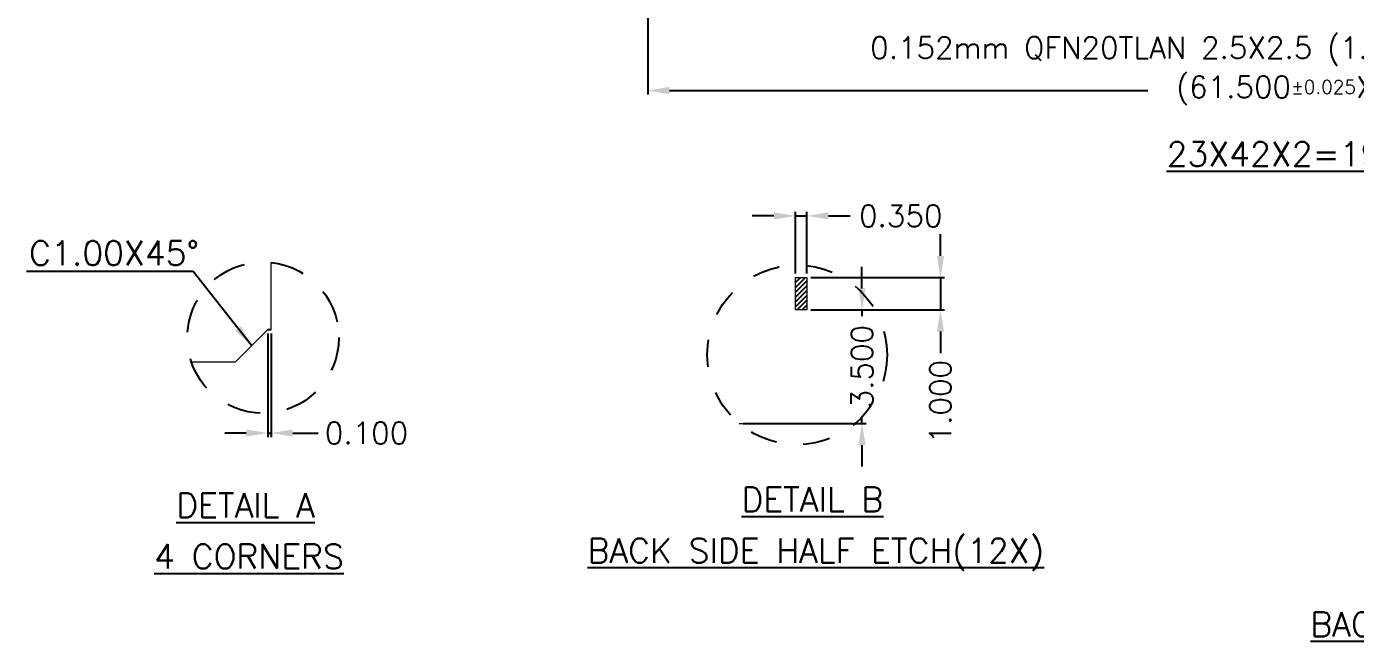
# Model space of a CAD drawing. Header units: millimetres. Extents: x 391.1 to 402, y 88.4 to 94.9.
# Drawn here: x 391.297 to 396.213, y 88.384 to 90.671 of the extents above; entities that cross this region are included whole.
import ezdxf
from ezdxf.enums import TextEntityAlignment as Align

# ---------------------------------------------------------------- set-up
doc = ezdxf.new("R2010")
doc.units = ezdxf.units.MM
doc.header["$LTSCALE"] = 0.5
doc.header["$PDMODE"] = 98
doc.linetypes.add('HIDDEN', pattern=[0.375, 0.25, -0.125])
doc.layers.add('BORDER', color=7, linetype='Continuous')
doc.layers.add('DIM', color=3, linetype='Continuous')
doc.styles.add('SIMPLEX', font='simplex.shx', dxfattribs={"bigfont": 'AllInOneBig.shx'})
doc.dimstyles.new('SHEET1', dxfattribs={"dimtxt": 0.08, "dimasz": 0.08, "dimexe": 0.015, "dimexo": 0.015, "dimgap": 0.027, "dimtad": 1, "dimdec": 3, "dimlfac": 33.333333, "dimrnd": 0.0005, "dimzin": 1, "dimtxsty": 'SIMPLEX', "dimcen": 0.1905, "dimclrd": 256, "dimclre": 256, "dimclrt": 256, "dimazin": 3, "dimtp": 0.03, "dimtm": 0.05, "dimtfac": 0.8, "dimtdec": 3, "dimtmove": 0, "dimatfit": 3, "dimfxl": 0.05, "dimtzin": 4, "dimlwd": -1, "dimlwe": -1})

# ---------------------------------------------------------------- blocks, each defined once
blk = doc.blocks.new('*D90')
at = {"ltscale": 0.1, "transparency": 16777216}
for p, q in [((392.1898, 89.5346), (392.1898, 89.1513)), ((392.2018, 89.5346), (392.2018, 89.1513)), ((392.1098, 89.1663), (392.0298, 89.1663)), ((392.1898, 89.1663), (392.2018, 89.1663)), ((392.2818, 89.1663), (392.3753, 89.1663))]:
    blk.add_line(p, q, dxfattribs=at)
for points in [[(392.1098, 89.1797), (392.1098, 89.153), (392.1898, 89.1663)], [(392.2818, 89.1797), (392.2818, 89.153), (392.2018, 89.1663)]]:
    blk.add_solid(points, dxfattribs=at)
at = {"layer": 'Defpoints', "color": 0, "ltscale": 0.1, "transparency": 16777216}
for p in [(392.1898, 89.5496), (392.2018, 89.5496), (392.2018, 89.1663)]:
    blk.add_point(p, dxfattribs=at)
at = {"ltscale": 0.1, "transparency": 16777216, "insert": (392.5547, 89.1663), "char_height": 0.08, "attachment_point": 5, "style": 'SIMPLEX'}
blk.add_mtext('\\A1;0.100', dxfattribs=at)
blk = doc.blocks.new('*D91')
at = {"ltscale": 0.1, "transparency": 16777216}
for p, q in [((394.6778, 89.822), (394.6778, 89.902)), ((394.1986, 89.742), (394.6928, 89.742)), ((394.6778, 89.742), (394.6778, 89.622)), ((394.1986, 89.622), (394.6928, 89.622)), ((394.6778, 89.542), (394.6778, 89.462))]:
    blk.add_line(p, q, dxfattribs=at)
for points in [[(394.6645, 89.822), (394.6911, 89.822), (394.6778, 89.742)], [(394.6645, 89.542), (394.6911, 89.542), (394.6778, 89.622)]]:
    blk.add_solid(points, dxfattribs=at)
at = {"layer": 'Defpoints', "color": 0, "ltscale": 0.1, "transparency": 16777216}
for p in [(394.1836, 89.742), (394.6778, 89.742), (394.1836, 89.622)]:
    blk.add_point(p, dxfattribs=at)
at = {"ltscale": 0.1, "transparency": 16777216, "insert": (394.6778, 89.2826), "char_height": 0.08, "attachment_point": 5, "rotation": 90, "style": 'SIMPLEX'}
blk.add_mtext('\\A1;1.000', dxfattribs=at)
blk = doc.blocks.new('*D93')
at = {"ltscale": 0.1, "transparency": 16777216}
for p, q in [((394.0616, 89.9702), (393.9816, 89.9702)), ((394.1416, 89.757), (394.1416, 89.9852)), ((394.1416, 89.9702), (394.1836, 89.9702)), ((394.1836, 89.757), (394.1836, 89.9852)), ((394.2636, 89.9702), (394.3439, 89.9702))]:
    blk.add_line(p, q, dxfattribs=at)
for points in [[(394.0616, 89.9836), (394.0616, 89.9569), (394.1416, 89.9702)], [(394.2636, 89.9836), (394.2636, 89.9569), (394.1836, 89.9702)]]:
    blk.add_solid(points, dxfattribs=at)
at = {"layer": 'Defpoints', "color": 0, "ltscale": 0.1, "transparency": 16777216}
for p in [(394.1416, 89.9702), (394.1416, 89.742), (394.1836, 89.742)]:
    blk.add_point(p, dxfattribs=at)
at = {"ltscale": 0.1, "transparency": 16777216, "insert": (394.5309, 89.9702), "char_height": 0.08, "attachment_point": 5, "style": 'SIMPLEX'}
blk.add_mtext('\\A1;0.350', dxfattribs=at)
blk = doc.blocks.new('*D94')
at = {"ltscale": 0.1, "transparency": 16777216}
for p, q in [((394.3875, 89.702), (394.3875, 89.782)), ((394.1986, 89.622), (394.4025, 89.622)), ((394.3875, 89.622), (394.3875, 89.599)), ((393.9478, 89.202), (394.4025, 89.202)), ((394.3875, 89.202), (394.3875, 89.225)), ((394.3875, 89.122), (394.3875, 89.042))]:
    blk.add_line(p, q, dxfattribs=at)
for points in [[(394.3742, 89.702), (394.4008, 89.702), (394.3875, 89.622)], [(394.3742, 89.122), (394.4008, 89.122), (394.3875, 89.202)]]:
    blk.add_solid(points, dxfattribs=at)
at = {"layer": 'Defpoints', "color": 0, "ltscale": 0.1, "transparency": 16777216}
for p in [(394.1836, 89.622), (394.3875, 89.622), (393.9328, 89.202)]:
    blk.add_point(p, dxfattribs=at)
at = {"ltscale": 0.1, "transparency": 16777216, "insert": (394.3875, 89.412), "char_height": 0.08, "attachment_point": 5, "rotation": 90, "style": 'SIMPLEX'}
blk.add_mtext('\\A1;3.500', dxfattribs=at)
blk = doc.blocks.new('*D88')
at = {"ltscale": 0.1, "transparency": 16777216}
blk.add_line((399.3853, 89.5741), (399.85, 89.5741), dxfattribs=at)
at = {"layer": 'Defpoints', "color": 0, "ltscale": 0.1, "transparency": 16777216}
for p in [(395.6149, 90.5418), (399.3703, 89.5741), (399.85, 89.5741)]:
    blk.add_point(p, dxfattribs=at)
at = {"ltscale": 0.1, "transparency": 16777216, "insert": (400.0751, 89.5741), "char_height": 0.08, "attachment_point": 5, "style": 'SIMPLEX'}
blk.add_mtext('\\A1;32.258', dxfattribs=at)
blk = doc.blocks.new('*D89')
at = {"ltscale": 0.1, "transparency": 16777216}
blk.add_line((396.9704, 89.2087), (397.4351, 89.2087), dxfattribs=at)
at = {"layer": 'Defpoints', "color": 0, "ltscale": 0.1, "transparency": 16777216}
for p in [(393.1999, 90.1764), (396.9554, 89.2087), (397.4351, 89.2087)]:
    blk.add_point(p, dxfattribs=at)
at = {"ltscale": 0.1, "transparency": 16777216, "insert": (397.6602, 89.2087), "char_height": 0.08, "attachment_point": 5, "style": 'SIMPLEX'}
blk.add_mtext('\\A1;32.258', dxfattribs=at)
blk = doc.blocks.new('*D139')
at = {"layer": 'Defpoints', "color": 0, "ltscale": 0.1, "transparency": 16777216}
for p in [(393.5948, 91.5331), (399.1298, 91.5331), (399.1298, 90.4342)]:
    blk.add_point(p, dxfattribs=at)
at = {"layer": 'DIM', "ltscale": 0.1, "transparency": 16777216}
for p, q in [((393.5948, 91.5181), (393.5948, 90.4192)), ((399.1298, 91.5181), (399.1298, 90.4192)), ((393.6748, 90.4342), (395.4453, 90.4342)), ((399.0498, 90.4342), (397.2793, 90.4342))]:
    blk.add_line(p, q, dxfattribs=at)
for points in [[(393.6748, 90.4475), (393.6748, 90.4208), (393.5948, 90.4342)], [(399.0498, 90.4475), (399.0498, 90.4208), (399.1298, 90.4342)]]:
    blk.add_solid(points, dxfattribs=at)
at = {"layer": 'DIM', "ltscale": 0.1, "transparency": 16777216, "insert": (396.3623, 90.4342), "char_height": 0.08, "attachment_point": 5, "style": 'SIMPLEX'}
blk.add_mtext('\\A1;(61.500{\\H0.05;%%p0.025}X3=)184.500\\H0.05;%%p0.050', dxfattribs=at)

msp = doc.modelspace()

# ---------------------------------------------------------------- hatches: boundary and pattern name
at = {"ltscale": 0.1}
h = msp.add_hatch(dxfattribs=at)
h.set_pattern_fill('ANSI31', color=256, scale=0.004, style=0)
h.set_pattern_definition([(45, (408.627406, 93.882001), (-0.008980256, 0.008980256), [])])
h.paths.add_polyline_path([(394.183606, 89.685001), (394.141606, 89.685001), (394.141606, 89.679544, 0.00912032), (394.183606, 89.656421)])
h.paths.add_polyline_path([(394.183606, 89.742001), (394.141606, 89.742001), (394.141606, 89.713931), (394.183606, 89.713931)])
h.paths.add_polyline_path([(394.183606, 89.713931), (394.141606, 89.713931), (394.141606, 89.685001), (394.183606, 89.685001)])
h.paths.add_polyline_path([(394.141606, 89.679544), (394.141606, 89.622001), (394.183606, 89.622001), (394.183606, 89.656421, -0.00912032)])

# ---------------------------------------------------------------- linework, layer by layer
at = {"lineweight": 0, "ltscale": 0.1}
for p, q in [((392.201825, 89.549632), (392.201825, 89.798088)), ((392.069825, 89.429632), (392.189825, 89.549632)), ((391.906497, 89.429632), (392.069825, 89.429632))]:
    msp.add_line(p, q, dxfattribs=at)
at = {"ltscale": 0.1}
msp.add_line((392.189825, 89.549632), (392.201825, 89.549632), dxfattribs=at)
at = {"linetype": 'HIDDEN', "lineweight": 0}
msp.add_lwpolyline([(394.141606, 89.742001), (394.183606, 89.742001), (394.183606, 89.622001), (394.141606, 89.622001)], close=True, dxfattribs=at)
at = {"lineweight": 0, "ltscale": 0.1}
msp.add_lwpolyline([(393.932813, 89.202001), (394.362719, 89.202001)], dxfattribs=at)
at = {"color": 1, "linetype": 'HIDDEN'}
msp.add_circle((392.17173, 89.519625), 0.280084, dxfattribs=at)
at = {"color": 1, "linetype": 'HIDDEN', "ltscale": 0.5}
msp.add_circle((394.147766, 89.455819), 0.332608, dxfattribs=at)

# ---------------------------------------------------------------- texts
at = {"layer": 'BORDER', "color": 3, "style": 'SIMPLEX'}
msp.add_text('0.152mm QFN20TLAN 2.5X2.5 (1.64X1.64) DAP ASM', height=0.08, dxfattribs=at).set_placement((395.849226, 90.552801), align=Align.CENTER)
at = {"layer": 'BORDER', "color": 0, "style": 'SIMPLEX'}
for s, p in [('%%U23X42X2=1932 UNITS/STRIP (ALL LOGO HALF ETCH)', (397.128717, 90.154052)), ('C1.00X45%%D', (391.620801, 89.787353)), ('%%UDETAIL A', (392.107176, 88.853715)), ('%%UDETAIL B', (394.204189, 88.875354)), ('%%UBACK SIDE HALF ETCH(12X)', (394.216824, 88.686032)), ('%%U4 CORNERS', (392.119812, 88.664393)), ('%%UBACK SIDE HALF ETCH(4X)', (396.852365, 88.413654))]:
    msp.add_text(s, height=0.09000021, dxfattribs=at).set_placement(p, align=Align.CENTER)

# ---------------------------------------------------------------- dimensions: what is measured, and where the dimension line sits
at = {"ltscale": 0.1}
for feature_location, origin, picture, middle in [((399.370299, 89.574089), (395.614873, 90.541814), '*D88', (400.075089, 89.574089)), ((396.95537, 89.208655), (393.199945, 90.17638), '*D89', (397.660161, 89.208655))]:
    dim = msp.add_ordinate_dim(feature_location=feature_location, offset=(0.479695, 0), dtype=0, origin=origin, text='32.258', dimstyle='SHEET1', dxfattribs=at)
    dim.commit()
    dim.dimension.update_dxf_attribs({"geometry": picture, "text_midpoint": middle})
for base, p1, p2, angle, text, picture, middle in [((394.141606, 89.970233), (394.183606, 89.742001), (394.141606, 89.742001), 0, '0.350', '*D93', (394.530929, 89.970233)), ((394.677801, 89.742001), (394.183606, 89.622001), (394.183606, 89.742001), 90, '1.000', '*D91', (394.677801, 89.28262))]:
    dim = msp.add_linear_dim(base=base, p1=p1, p2=p2, angle=angle, text=text, dimstyle='SHEET1', dxfattribs=at)
    dim.commit()
    dim.dimension.update_dxf_attribs({"geometry": picture, "text_midpoint": middle, "dimtype": 160})
dim = msp.add_linear_dim(base=(394.387486, 89.622001), p1=(393.932813, 89.202001), p2=(394.183606, 89.622001), angle=90, text='3.500', dimstyle='SHEET1', dxfattribs=at)
dim.commit()
dim.dimension.update_dxf_attribs({"geometry": '*D94', "text_midpoint": (394.387486, 89.412001)})
dim = msp.add_linear_dim(base=(392.201825, 89.166345), p1=(392.189825, 89.549632), p2=(392.201825, 89.549632), angle=0, text='0.100', dimstyle='SHEET1', override={"dimtol": 0, "dimlim": 0, "dimtp": 0.03, "dimtm": 0.05, "dimtfac": 0.8, "dimtdec": 3, "dimtolj": 1, "dimtzin": 4}, dxfattribs=at)
dim.commit()
dim.dimension.update_dxf_attribs({"geometry": '*D90', "text_midpoint": (392.554693, 89.166345), "dimtype": 160})
at = {"layer": 'DIM', "ltscale": 0.1}
dim = msp.add_linear_dim(base=(399.129751, 90.434171), p1=(393.594751, 91.533145), p2=(399.129751, 91.533145), text='(61.500{\\H0.05;%%p0.025}X3=)<>\\H0.05;%%p0.050', dimstyle='SHEET1', dxfattribs=at)
dim.commit()
dim.dimension.update_dxf_attribs({"geometry": '*D139', "text_midpoint": (396.362251, 90.434171), "dimtype": 160})

# ---------------------------------------------------------------- leaders
at = {"ltscale": 0.1}
msp.add_leader([(392.129391, 89.49), (391.912727, 89.764842), (391.296947, 89.764842)], dimstyle='SHEET1', dxfattribs=at)

doc.saveas('drawing.dxf')
